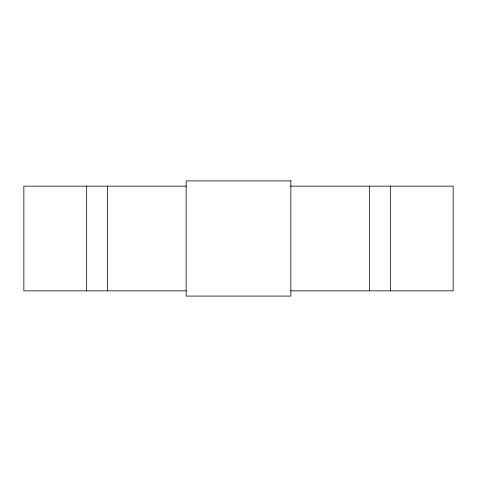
<?xml version="1.0" encoding="UTF-8"?>
<svg xmlns="http://www.w3.org/2000/svg" width="477" height="477" viewBox="0 0 477 477"><rect width="100%" height="100%" fill="white"/><g stroke="black" fill="none" stroke-linecap="round" stroke-linejoin="round"><path stroke-width="0.72" d="M186.441 186.149L23.85 186.149L23.85 290.851L186.441 290.851M290.559 186.149L453.15 186.149L453.15 290.851L290.559 290.851M390.323 186.149L390.323 290.851M369.383 186.149L369.383 290.851M107.617 186.149L107.617 290.851M86.677 186.149L86.677 290.851M290.851 180.908L186.149 180.908L186.149 296.092L290.851 296.092L290.851 180.908"/></g></svg>
